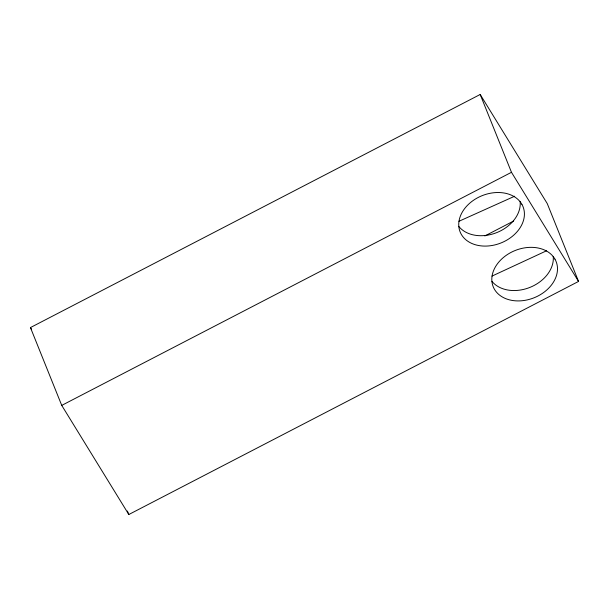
<?xml version="1.0" encoding="UTF-8"?>
<svg xmlns="http://www.w3.org/2000/svg" width="609" height="609" viewBox="0 0 609 609"><rect width="100%" height="100%" fill="white"/><g stroke="black" fill="none" stroke-linecap="round" stroke-linejoin="round"><path stroke-width="0.91" d="M30.45 327.573L480.189 94.479L547.263 203.604L578.55 281.427L128.811 514.521L61.737 405.396L30.45 327.573L31.447 329.187M61.737 405.396L511.476 172.301L480.189 94.479M484.825 235.965L513.516 221.097M491.981 276.098L546.547 250.779M458.92 221.295L514.666 196.227M511.476 172.301L578.55 281.427M127.403 511.027L128.811 514.521M553.223 256.404A33.891 25.464 -21.9 0 1 530.18 287.296A33.891 25.464 -21.9 0 1 491.973 281.373M520.147 201.579A33.891 25.464 -21.9 0 1 497.104 232.463A33.891 25.464 -21.9 0 1 458.897 226.548M521.905 204.35L521.053 202.987A33.891 25.464 -21.9 0 0 464.675 208.544A33.891 25.464 -21.9 0 0 488.015 245.99A33.891 25.464 -21.9 0 0 521.905 204.35M554.982 259.183L554.129 257.813A33.891 25.464 -21.9 0 0 497.751 263.37A33.891 25.464 -21.9 0 0 521.091 300.816A33.891 25.464 -21.9 0 0 554.982 259.183"/></g></svg>
